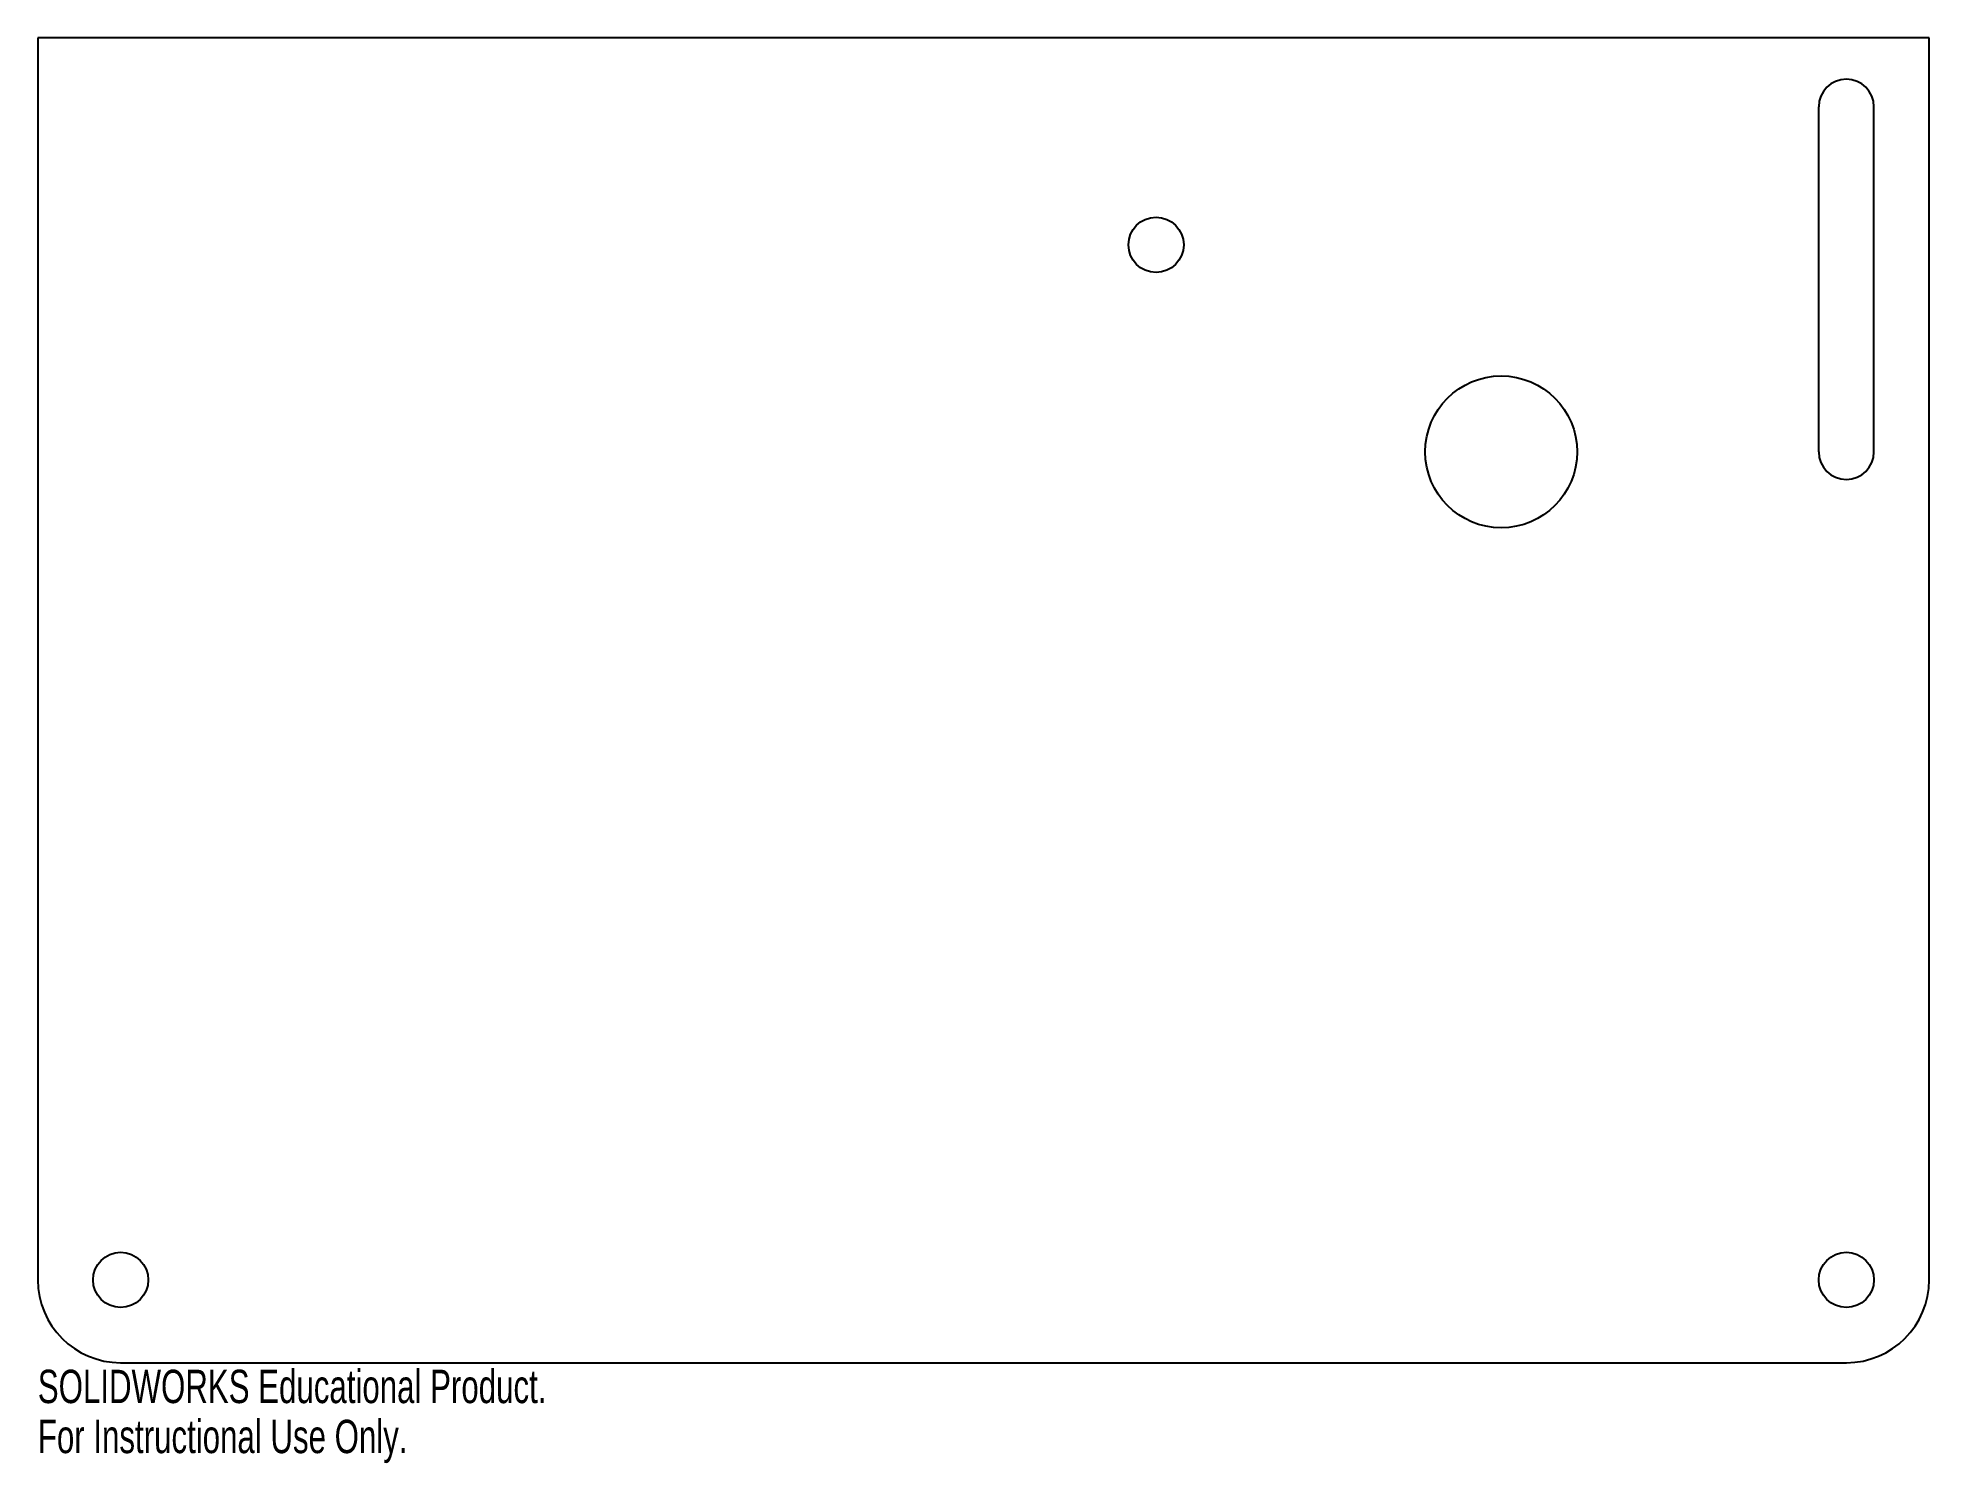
# Model space of a CAD drawing. Header units: millimetres. Extents: x -137 to 137, y -27 to 180.
import ezdxf

# ---------------------------------------------------------------- set-up
doc = ezdxf.new("R2010")
doc.units = ezdxf.units.MM
doc.styles.add('SLDTEXTSTYLE0', font='TXT', dxfattribs={"width": 0.7})

msp = doc.modelspace()

# ---------------------------------------------------------------- linework, layer by layer
at = {"color": 7, "linetype": 'Continuous', "lineweight": 25}
for p, q in [((-137, 180), (-137, 0)), ((137, 180), (-137, 180)), ((137, 0), (137, 180)), ((121, 120), (121, 170)), ((129, 120), (129, 170)), ((-125, -12), (125, -12))]:
    msp.add_line(p, q, dxfattribs=at)
for centre, radius in [((25, 150), 4), ((75, 120), 11), ((-125, 0), 4), ((125, 0), 4)]:
    msp.add_circle(centre, radius, dxfattribs=at)
for centre, radius, start, end in [((125, 170), 4, 0, 180), ((125, 120), 4, 180, 0), ((-125, 0), 12, 180, 270), ((125, 0), 12, 270, 0)]:
    msp.add_arc(centre, radius, start, end, dxfattribs=at)

# ---------------------------------------------------------------- texts
at = {"color": 7, "linetype": 'Continuous', "char_height": 4.8336, "attachment_point": 1, "style": 'SLDTEXTSTYLE0'}
for s, insert in [('SOLIDWORKS Educational Product.', (-137, -13.02)), ('For Instructional Use Only.', (-137, -20.27))]:
    msp.add_mtext(s, dxfattribs=dict(at, insert=insert))

doc.saveas('drawing.dxf')
